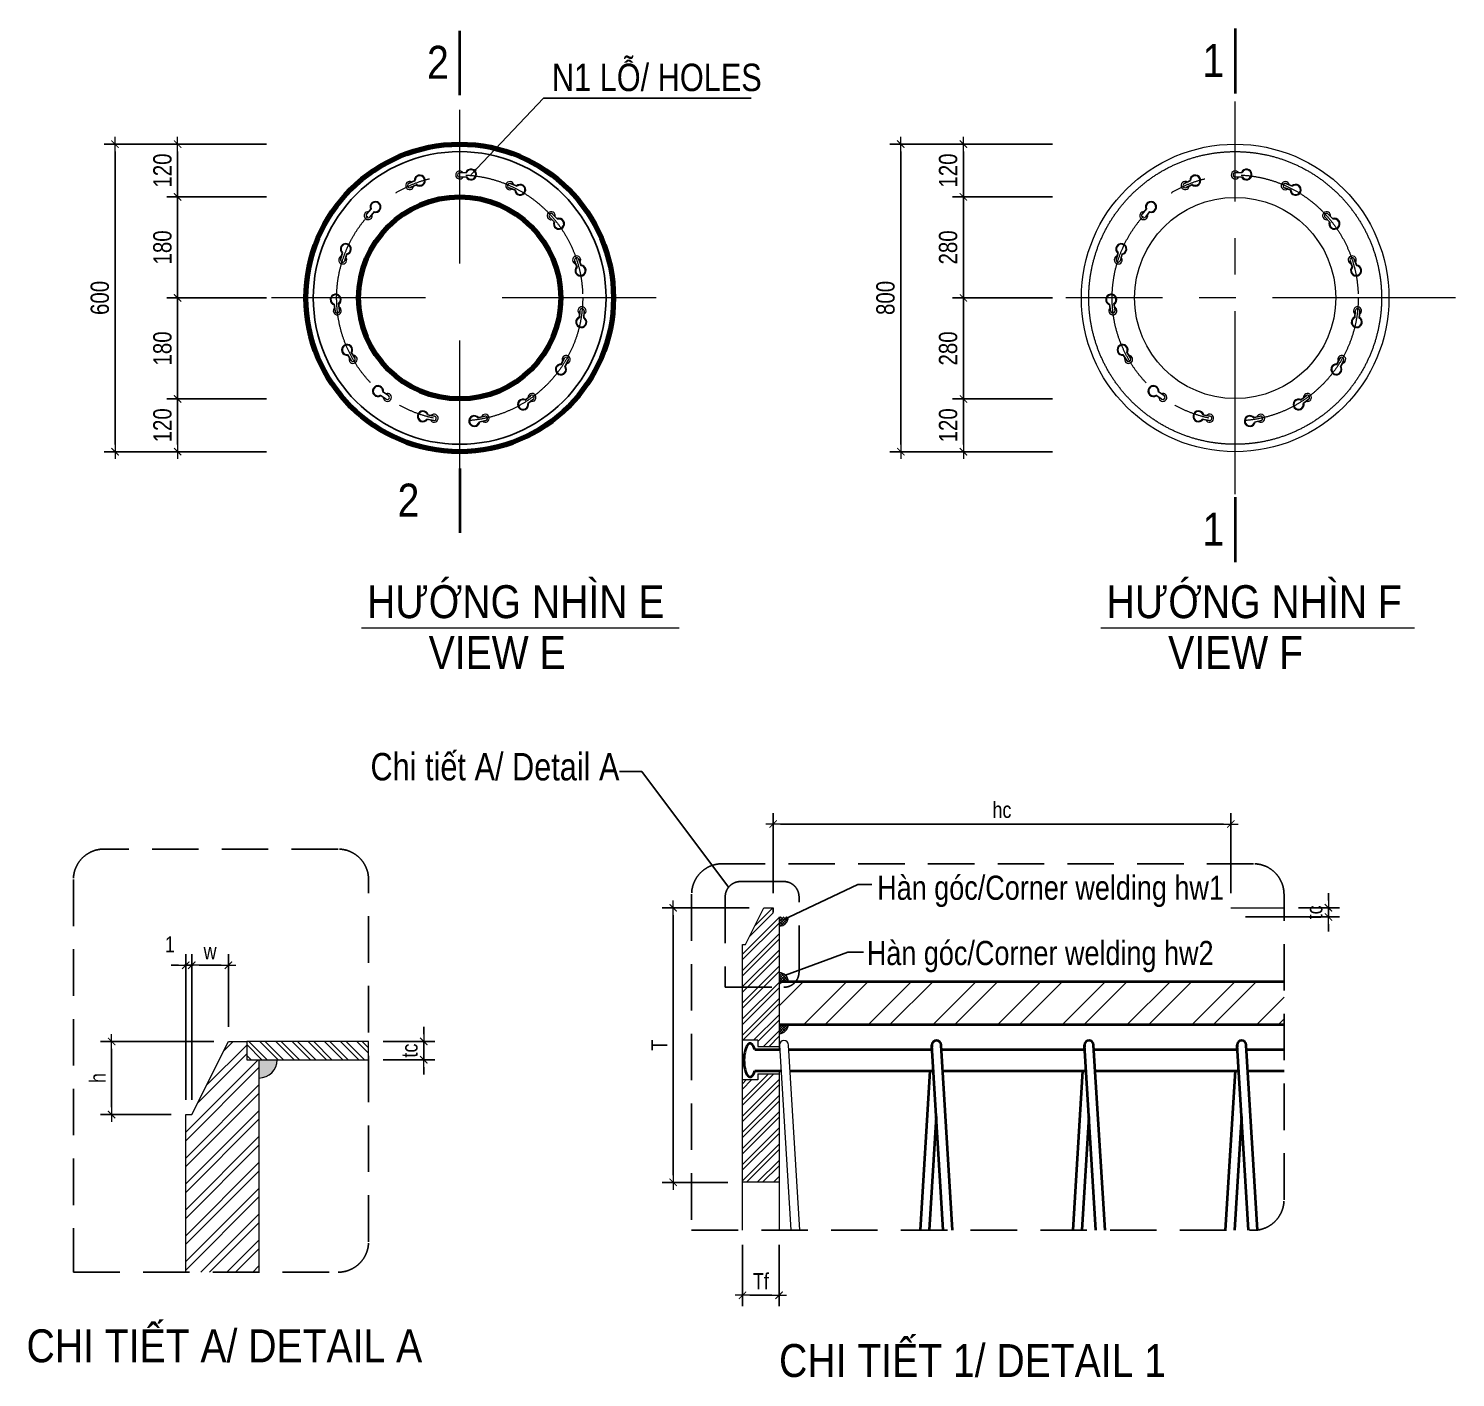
# Model space of a CAD drawing. Header units: millimetres. Extents: x -2123450 to -961021, y -260876 to 649159.
# Drawn here: x -1452824 to -1433339, y -89138 to -70714 of the extents above; entities that cross this region are included whole.
import ezdxf
from ezdxf.enums import TextEntityAlignment as Align

# ---------------------------------------------------------------- set-up
doc = ezdxf.new("R2010")
doc.units = ezdxf.units.MM
doc.header["$LTSCALE"] = 1000
doc.header["$MEASUREMENT"] = 0
doc.header["$PDMODE"] = 66
for name, pattern in [('CENTER2', [1.125, 0.75, -0.125, 0.125, -0.125]), ('CENTERX2', [4, 2.5, -0.5, 0.5, -0.5]), ('HIDDEN', [0.375, 0.25, -0.125]), ('HIDDEN2', [4.7625, 3.175, -1.5875])]:
    doc.linetypes.add(name, pattern=pattern)
doc.layers.get('0').update_dxf_attribs({"linetype": 'CONTINUOUS'})
doc.layers.get('DEFPOINTS').update_dxf_attribs({"linetype": 'CONTINUOUS'})
for name, color, linetype, lineweight in [('4.DIM-F', 1, 'CONTINUOUS', 15), ('NDC_S_AXIS', 5, 'CENTER2', 15), ('NDC_S_CONTINUOUS', 3, 'CONTINUOUS', 20), ('NDC_S_DIM', 1, 'CONTINUOUS', 9), ('NDC_S_HATCH MATERIAL', 8, 'CONTINUOUS', 13), ('NDC_S_LEADER', 1, 'CONTINUOUS', 9), ('NDC_S_REBAR', 4, 'CONTINUOUS', 35), ('NDC_S_REBAR NO. BOX', 1, 'CONTINUOUS', 9), ('NDC_S_REBAR SECTION', 6, 'CONTINUOUS', 25), ('NDC_S_STIRRUP', 2, 'CONTINUOUS', 25), ('NDC_S_VN TEXT', 7, 'CONTINUOUS', 9), ('netmanh', 6, 'CONTINUOUS', 15)]:
    doc.layers.add(name, color=color, linetype=linetype, lineweight=lineweight)
doc.styles.add('NDC_ARIAL', font='arial.ttf', dxfattribs={"width": 0.8})
doc.dimstyles.new('DIM', dxfattribs={"dimtxt": 0.03, "dimasz": 0.035, "dimexe": 0.03, "dimexo": 0.03, "dimgap": 0.005, "dimtad": 1, "dimdec": 0, "dimlfac": 10000, "dimzin": 0, "dimdsep": 46, "dimtxsty": 'NDC_ARIAL', "dimblk": 'DOTSMALL', "dimcen": 0.05, "dimclrd": 1, "dimclre": 1, "dimadec": 0, "dimazin": 0, "dimtfac": 1, "dimtdec": 0, "dimtofl": 0, "dimtmove": 0, "dimatfit": 3, "dimfxl": 0.03, "dimtolj": 1, "dimtzin": 0, "dimarcsym": 0})
doc.dimstyles.new('NDC_1-100', dxfattribs={"dimscale": 100, "dimtxt": 2.2, "dimasz": 1, "dimexe": 1.5, "dimexo": 2, "dimgap": 0.8, "dimtad": 1, "dimdec": 0, "dimdsep": 46, "dimtxsty": 'NDC_ARIAL', "dimblk": 'DIMMARK', "dimcen": 49999.938995, "dimdle": 1.5, "dimclrd": 1, "dimclre": 1, "dimclrt": 3, "dimadec": 0, "dimazin": 0, "dimtfac": 1, "dimtdec": 0, "dimtix": 1, "dimtmove": 2, "dimatfit": 3, "dimfxl": 1, "dimarcsym": 0})
doc.dimstyles.new('NDC_1-25(25)', dxfattribs={"dimscale": 100, "dimtxt": 2.5, "dimasz": 1, "dimexe": 1.5, "dimexo": 0, "dimgap": 0.8, "dimtad": 1, "dimdec": 0, "dimlfac": 0.25, "dimdsep": 46, "dimtxsty": 'NDC_ARIAL', "dimblk": 'DIMMARK', "dimcen": 49999.938995, "dimdle": 1.5, "dimclrd": 1, "dimclre": 1, "dimclrt": 3, "dimadec": 0, "dimazin": 0, "dimtfac": 1, "dimtdec": 0, "dimtix": 1, "dimtmove": 2, "dimatfit": 3, "dimfxl": 1, "dimarcsym": 0})

# ---------------------------------------------------------------- blocks, each defined once
blk = doc.blocks.new('DIMMARK')
at = {"layer": 'NDC_S_DIM', "color": 1}
blk.add_line((-1.5, 0), (1, 0), dxfattribs=at)
at = {"layer": 'NDC_S_DIM', "color": 2, "const_width": 0.15}
blk.add_lwpolyline([(-0.5, -0.5), (0.5, 0.5)], dxfattribs=at)
blk = doc.blocks.new('*D1142')
at = {"layer": 'DEFPOINTS', "color": 0, "transparency": 16777216}
for p in [(-1448181, -84548), (-1447428, -84548), (-1448181, -84798)]:
    blk.add_point(p, dxfattribs=at)
at = {"layer": 'NDC_S_DIM', "color": 1, "lineweight": -2, "transparency": 16777216}
for p, q in [((-1447428, -84448), (-1447428, -84348)), ((-1447981, -84548), (-1447278, -84548)), ((-1447428, -84798), (-1447428, -84548)), ((-1447981, -84798), (-1447278, -84798)), ((-1447428, -84898), (-1447428, -84998))]:
    blk.add_line(p, q, dxfattribs=at)
at = {"layer": 'NDC_S_DIM', "color": 1, "lineweight": -2, "transparency": 16777216, "xscale": 100, "yscale": 100, "zscale": 100}
for p, rotation in [((-1447428, -84548), 270), ((-1447428, -84798), 90)]:
    blk.add_blockref('DIMMARK', p, dxfattribs=dict(at, rotation=rotation))
at = {"layer": 'NDC_S_DIM', "color": 3, "transparency": 16777216, "insert": (-1447620, -84673), "char_height": 220, "attachment_point": 5, "rotation": 90, "style": 'NDC_ARIAL'}
blk.add_mtext('tc', dxfattribs=at)
blk = doc.blocks.new('*D1143')
at = {"layer": 'DEFPOINTS', "color": 0, "transparency": 16777216}
for p in [(-1450678, -83507), (-1450678, -85548), (-1450595, -85548)]:
    blk.add_point(p, dxfattribs=at)
at = {"layer": 'NDC_S_DIM', "color": 1, "lineweight": -2, "transparency": 16777216}
for p, q in [((-1450678, -85348), (-1450678, -83357)), ((-1450595, -85348), (-1450595, -83357)), ((-1450778, -83507), (-1450878, -83507)), ((-1450595, -83507), (-1450678, -83507)), ((-1450495, -83507), (-1450395, -83507))]:
    blk.add_line(p, q, dxfattribs=at)
at = {"layer": 'NDC_S_DIM', "color": 1, "lineweight": -2, "transparency": 16777216, "xscale": 100, "yscale": 100, "zscale": 100}
blk.add_blockref('DIMMARK', (-1450678, -83507), dxfattribs=at)
at = {"layer": 'NDC_S_DIM', "color": 1, "lineweight": -2, "transparency": 16777216, "xscale": 100, "yscale": 100, "zscale": 100, "rotation": 180}
blk.add_blockref('DIMMARK', (-1450595, -83507), dxfattribs=at)
at = {"layer": 'NDC_S_DIM', "color": 3, "transparency": 16777216, "insert": (-1450893, -83221), "char_height": 220, "attachment_point": 5, "style": 'NDC_ARIAL'}
blk.add_mtext('1', dxfattribs=at)
blk = doc.blocks.new('*D1144')
at = {"layer": 'DEFPOINTS', "color": 0, "transparency": 16777216}
for p in [(-1450095, -83507), (-1450095, -84548), (-1450595, -85548)]:
    blk.add_point(p, dxfattribs=at)
at = {"layer": 'NDC_S_DIM', "color": 1, "lineweight": -2, "transparency": 16777216}
for p, q in [((-1450595, -85348), (-1450595, -83357)), ((-1450095, -84348), (-1450095, -83357)), ((-1450495, -83507), (-1450195, -83507))]:
    blk.add_line(p, q, dxfattribs=at)
at = {"layer": 'NDC_S_DIM', "color": 1, "lineweight": -2, "transparency": 16777216, "xscale": 100, "yscale": 100, "zscale": 100, "rotation": 180}
blk.add_blockref('DIMMARK', (-1450595, -83507), dxfattribs=at)
at = {"layer": 'NDC_S_DIM', "color": 1, "lineweight": -2, "transparency": 16777216, "xscale": 100, "yscale": 100, "zscale": 100}
blk.add_blockref('DIMMARK', (-1450095, -83507), dxfattribs=at)
at = {"layer": 'NDC_S_DIM', "color": 3, "transparency": 16777216, "insert": (-1450345, -83317), "char_height": 220, "attachment_point": 5, "style": 'NDC_ARIAL'}
blk.add_mtext('w', dxfattribs=at)
blk = doc.blocks.new('*D1145')
at = {"layer": 'DEFPOINTS', "color": 0, "transparency": 16777216}
for p in [(-1450095, -84548), (-1451690, -85548), (-1450678, -85548)]:
    blk.add_point(p, dxfattribs=at)
at = {"layer": 'NDC_S_DIM', "color": 1, "lineweight": -2, "transparency": 16777216}
for p, q in [((-1450295, -84548), (-1451840, -84548)), ((-1451690, -84648), (-1451690, -85448)), ((-1450878, -85548), (-1451840, -85548))]:
    blk.add_line(p, q, dxfattribs=at)
at = {"layer": 'NDC_S_DIM', "color": 1, "lineweight": -2, "transparency": 16777216, "xscale": 100, "yscale": 100, "zscale": 100}
for p, rotation in [((-1451690, -84548), 90), ((-1451690, -85548), 270)]:
    blk.add_blockref('DIMMARK', p, dxfattribs=dict(at, rotation=rotation))
at = {"layer": 'NDC_S_DIM', "color": 3, "transparency": 16777216, "insert": (-1451880, -85048), "char_height": 220, "attachment_point": 5, "rotation": 90, "style": 'NDC_ARIAL'}
blk.add_mtext('h', dxfattribs=at)
blk = doc.blocks.new('*D1160')
at = {"layer": 'DEFPOINTS', "color": 0, "transparency": 16777216}
for p in [(-1442657, -81579), (-1442657, -82723), (-1436407, -82723)]:
    blk.add_point(p, dxfattribs=at)
at = {"layer": 'NDC_S_DIM', "color": 1, "lineweight": -2, "transparency": 16777216}
for p, q in [((-1442657, -82523), (-1442657, -81429)), ((-1436407, -82523), (-1436407, -81429)), ((-1436507, -81579), (-1442557, -81579))]:
    blk.add_line(p, q, dxfattribs=at)
at = {"layer": 'NDC_S_DIM', "color": 1, "lineweight": -2, "transparency": 16777216, "xscale": 100, "yscale": 100, "zscale": 100, "rotation": 180}
blk.add_blockref('DIMMARK', (-1442657, -81579), dxfattribs=at)
at = {"layer": 'NDC_S_DIM', "color": 1, "lineweight": -2, "transparency": 16777216, "xscale": 100, "yscale": 100, "zscale": 100}
blk.add_blockref('DIMMARK', (-1436407, -81579), dxfattribs=at)
at = {"layer": 'NDC_S_DIM', "color": 3, "transparency": 16777216, "insert": (-1439532, -81387), "char_height": 220, "attachment_point": 5, "style": 'NDC_ARIAL'}
blk.add_mtext('hc', dxfattribs=at)
blk = doc.blocks.new('*D1161')
at = {"layer": 'DEFPOINTS', "color": 0, "transparency": 16777216}
for p in [(-1435680, -82723), (-1436407, -82848), (-1435073, -82848)]:
    blk.add_point(p, dxfattribs=at)
at = {"layer": 'NDC_S_DIM', "color": 1, "lineweight": -2, "transparency": 16777216}
for p, q in [((-1435073, -82623), (-1435073, -82523)), ((-1435480, -82723), (-1434923, -82723)), ((-1435073, -82723), (-1435073, -82848)), ((-1436207, -82848), (-1434923, -82848)), ((-1435073, -82948), (-1435073, -83048))]:
    blk.add_line(p, q, dxfattribs=at)
at = {"layer": 'NDC_S_DIM', "color": 1, "lineweight": -2, "transparency": 16777216, "xscale": 100, "yscale": 100, "zscale": 100}
for p, rotation in [((-1435073, -82723), 270), ((-1435073, -82848), 90)]:
    blk.add_blockref('DIMMARK', p, dxfattribs=dict(at, rotation=rotation))
at = {"layer": 'NDC_S_DIM', "color": 3, "transparency": 16777216, "insert": (-1435265, -82785), "char_height": 220, "attachment_point": 5, "rotation": 90, "style": 'NDC_ARIAL'}
blk.add_mtext('tc', dxfattribs=at)
blk = doc.blocks.new('*D1226')
at = {"layer": 'DEFPOINTS', "color": 0, "transparency": 16777216}
for p in [(-1443074, -87128), (-1442574, -87128), (-1442574, -88015)]:
    blk.add_point(p, dxfattribs=at)
at = {"layer": 'NDC_S_DIM', "color": 1, "lineweight": -2, "transparency": 16777216}
for p, q in [((-1443074, -87328), (-1443074, -88165)), ((-1442574, -87328), (-1442574, -88165)), ((-1442974, -88015), (-1442674, -88015))]:
    blk.add_line(p, q, dxfattribs=at)
at = {"layer": 'NDC_S_DIM', "color": 1, "lineweight": -2, "transparency": 16777216, "xscale": 100, "yscale": 100, "zscale": 100, "rotation": 180}
blk.add_blockref('DIMMARK', (-1443074, -88015), dxfattribs=at)
at = {"layer": 'NDC_S_DIM', "color": 1, "lineweight": -2, "transparency": 16777216, "xscale": 100, "yscale": 100, "zscale": 100}
blk.add_blockref('DIMMARK', (-1442574, -88015), dxfattribs=at)
at = {"layer": 'NDC_S_DIM', "color": 3, "transparency": 16777216, "insert": (-1442824, -87823), "char_height": 220, "attachment_point": 5, "style": 'NDC_ARIAL'}
blk.add_mtext('Tf', dxfattribs=at)
blk = doc.blocks.new('*D1227')
at = {"layer": 'DEFPOINTS', "color": 0, "transparency": 16777216}
for p in [(-1442782, -82723), (-1444021, -86473), (-1443074, -86473)]:
    blk.add_point(p, dxfattribs=at)
at = {"layer": 'NDC_S_DIM', "color": 1, "lineweight": -2, "transparency": 16777216}
for p, q in [((-1442982, -82723), (-1444171, -82723)), ((-1444021, -82823), (-1444021, -86373)), ((-1443274, -86473), (-1444171, -86473))]:
    blk.add_line(p, q, dxfattribs=at)
at = {"layer": 'NDC_S_DIM', "color": 1, "lineweight": -2, "transparency": 16777216, "xscale": 100, "yscale": 100, "zscale": 100}
for p, rotation in [((-1444021, -82723), 90), ((-1444021, -86473), 270)]:
    blk.add_blockref('DIMMARK', p, dxfattribs=dict(at, rotation=rotation))
at = {"layer": 'NDC_S_DIM', "color": 3, "transparency": 16777216, "insert": (-1444211, -84598), "char_height": 220, "attachment_point": 5, "rotation": 90, "style": 'NDC_ARIAL'}
blk.add_mtext('T', dxfattribs=at)
blk = doc.blocks.new('_DotSmall')
at = {"color": 0, "linetype": 'ByBlock', "lineweight": 9, "const_width": 0.5}
blk.add_lwpolyline([(-0.0625, 0, 1), (0.0625, 0, 1)], format="xyb", close=True, dxfattribs=at)
blk = doc.blocks.new('dau coc')
at = {"layer": 'NDC_S_AXIS', "linetype": 'HIDDEN', "ltscale": 0.001}
for p, q in [((0, -0.3192), (0, 0.3192)), ((0.3192, 0), (-0.3192, 0))]:
    blk.add_line(p, q, dxfattribs=at)
at = {"layer": 'NDC_S_CONTINUOUS', "lineweight": 100}
for radius in [0.25, 0.1643]:
    blk.add_circle((0, 0), radius, dxfattribs=at)
at = {"layer": 'NDC_S_STIRRUP'}
blk.add_circle((0, 0), 0.238, dxfattribs=at)
blk = doc.blocks.new('*D1187')
at = {"layer": 'DEFPOINTS', "color": 0, "transparency": 16777216}
for p in [(-1451643, -72293), (-1449573, -72293), (-1449573, -76493)]:
    blk.add_point(p, dxfattribs=at)
at = {"layer": 'NDC_S_DIM', "color": 1, "lineweight": -2, "transparency": 16777216}
for p, q in [((-1449573, -72293), (-1451793, -72293)), ((-1451643, -76393), (-1451643, -72393)), ((-1449573, -76493), (-1451793, -76493))]:
    blk.add_line(p, q, dxfattribs=at)
at = {"layer": 'NDC_S_DIM', "color": 1, "lineweight": -2, "transparency": 16777216, "xscale": 100, "yscale": 100, "zscale": 100}
for p, rotation in [((-1451643, -72293), 90), ((-1451643, -76493), 270)]:
    blk.add_blockref('DIMMARK', p, dxfattribs=dict(at, rotation=rotation))
at = {"layer": 'NDC_S_DIM', "color": 3, "lineweight": 100, "transparency": 16777216, "insert": (-1451850, -74393), "char_height": 250, "attachment_point": 5, "rotation": 90, "style": 'NDC_ARIAL'}
blk.add_mtext('600', dxfattribs=at)
blk = doc.blocks.new('*D1188')
at = {"layer": 'DEFPOINTS', "color": 0, "transparency": 16777216}
for p in [(-1450788, -75773), (-1449573, -75773), (-1449573, -76493)]:
    blk.add_point(p, dxfattribs=at)
at = {"layer": 'NDC_S_DIM', "color": 1, "lineweight": -2, "transparency": 16777216}
for p, q in [((-1449573, -75773), (-1450938, -75773)), ((-1450788, -76393), (-1450788, -75873)), ((-1449573, -76493), (-1450938, -76493))]:
    blk.add_line(p, q, dxfattribs=at)
at = {"layer": 'NDC_S_DIM', "color": 1, "lineweight": -2, "transparency": 16777216, "xscale": 100, "yscale": 100, "zscale": 100}
for p, rotation in [((-1450788, -75773), 90), ((-1450788, -76493), 270)]:
    blk.add_blockref('DIMMARK', p, dxfattribs=dict(at, rotation=rotation))
at = {"layer": 'NDC_S_DIM', "color": 3, "lineweight": 100, "transparency": 16777216, "insert": (-1450995, -76133), "char_height": 250, "attachment_point": 5, "rotation": 90, "style": 'NDC_ARIAL'}
blk.add_mtext('120', dxfattribs=at)
blk = doc.blocks.new('*D1189')
at = {"layer": 'DEFPOINTS', "color": 0, "transparency": 16777216}
for p in [(-1450788, -74393), (-1449573, -74393), (-1449573, -75773)]:
    blk.add_point(p, dxfattribs=at)
at = {"layer": 'NDC_S_DIM', "color": 1, "lineweight": -2, "transparency": 16777216}
for p, q in [((-1449573, -74393), (-1450938, -74393)), ((-1450788, -75673), (-1450788, -74493)), ((-1449573, -75773), (-1450938, -75773))]:
    blk.add_line(p, q, dxfattribs=at)
at = {"layer": 'NDC_S_DIM', "color": 1, "lineweight": -2, "transparency": 16777216, "xscale": 100, "yscale": 100, "zscale": 100}
for p, rotation in [((-1450788, -74393), 90), ((-1450788, -75773), 270)]:
    blk.add_blockref('DIMMARK', p, dxfattribs=dict(at, rotation=rotation))
at = {"layer": 'NDC_S_DIM', "color": 3, "lineweight": 100, "transparency": 16777216, "insert": (-1450995, -75083), "char_height": 250, "attachment_point": 5, "rotation": 90, "style": 'NDC_ARIAL'}
blk.add_mtext('180', dxfattribs=at)
blk = doc.blocks.new('*D1190')
at = {"layer": 'DEFPOINTS', "color": 0, "transparency": 16777216}
for p in [(-1450788, -73013), (-1449573, -73013), (-1449573, -74393)]:
    blk.add_point(p, dxfattribs=at)
at = {"layer": 'NDC_S_DIM', "color": 1, "lineweight": -2, "transparency": 16777216}
for p, q in [((-1449573, -73013), (-1450938, -73013)), ((-1450788, -74293), (-1450788, -73113)), ((-1449573, -74393), (-1450938, -74393))]:
    blk.add_line(p, q, dxfattribs=at)
at = {"layer": 'NDC_S_DIM', "color": 1, "lineweight": -2, "transparency": 16777216, "xscale": 100, "yscale": 100, "zscale": 100}
for p, rotation in [((-1450788, -73013), 90), ((-1450788, -74393), 270)]:
    blk.add_blockref('DIMMARK', p, dxfattribs=dict(at, rotation=rotation))
at = {"layer": 'NDC_S_DIM', "color": 3, "lineweight": 100, "transparency": 16777216, "insert": (-1450995, -73703), "char_height": 250, "attachment_point": 5, "rotation": 90, "style": 'NDC_ARIAL'}
blk.add_mtext('180', dxfattribs=at)
blk = doc.blocks.new('*D1191')
at = {"layer": 'DEFPOINTS', "color": 0, "transparency": 16777216}
for p in [(-1450788, -72293), (-1449573, -72293), (-1449573, -73013)]:
    blk.add_point(p, dxfattribs=at)
at = {"layer": 'NDC_S_DIM', "color": 1, "lineweight": -2, "transparency": 16777216}
for p, q in [((-1449573, -72293), (-1450938, -72293)), ((-1450788, -72913), (-1450788, -72393)), ((-1449573, -73013), (-1450938, -73013))]:
    blk.add_line(p, q, dxfattribs=at)
at = {"layer": 'NDC_S_DIM', "color": 1, "lineweight": -2, "transparency": 16777216, "xscale": 100, "yscale": 100, "zscale": 100}
for p, rotation in [((-1450788, -72293), 90), ((-1450788, -73013), 270)]:
    blk.add_blockref('DIMMARK', p, dxfattribs=dict(at, rotation=rotation))
at = {"layer": 'NDC_S_DIM', "color": 3, "lineweight": 100, "transparency": 16777216, "insert": (-1450995, -72653), "char_height": 250, "attachment_point": 5, "rotation": 90, "style": 'NDC_ARIAL'}
blk.add_mtext('120', dxfattribs=at)
blk = doc.blocks.new('*D1192')
at = {"layer": 'DEFPOINTS', "color": 0, "transparency": 16777216}
for p in [(-1440913, -72293), (-1438843, -72293), (-1438843, -76493)]:
    blk.add_point(p, dxfattribs=at)
at = {"layer": 'NDC_S_DIM', "color": 1, "lineweight": -2, "transparency": 16777216}
for p, q in [((-1438843, -72293), (-1441063, -72293)), ((-1440913, -76393), (-1440913, -72393)), ((-1438843, -76493), (-1441063, -76493))]:
    blk.add_line(p, q, dxfattribs=at)
at = {"layer": 'NDC_S_DIM', "color": 1, "lineweight": -2, "transparency": 16777216, "xscale": 100, "yscale": 100, "zscale": 100}
for p, rotation in [((-1440913, -72293), 90), ((-1440913, -76493), 270)]:
    blk.add_blockref('DIMMARK', p, dxfattribs=dict(at, rotation=rotation))
at = {"layer": 'NDC_S_DIM', "color": 3, "lineweight": 100, "transparency": 16777216, "insert": (-1441121, -74393), "char_height": 250, "attachment_point": 5, "rotation": 90, "style": 'NDC_ARIAL'}
blk.add_mtext('800', dxfattribs=at)
blk = doc.blocks.new('*D1193')
at = {"layer": 'DEFPOINTS', "color": 0, "transparency": 16777216}
for p in [(-1440058, -75773), (-1438843, -75773), (-1438843, -76493)]:
    blk.add_point(p, dxfattribs=at)
at = {"layer": 'NDC_S_DIM', "color": 1, "lineweight": -2, "transparency": 16777216}
for p, q in [((-1438843, -75773), (-1440208, -75773)), ((-1440058, -76393), (-1440058, -75873)), ((-1438843, -76493), (-1440208, -76493))]:
    blk.add_line(p, q, dxfattribs=at)
at = {"layer": 'NDC_S_DIM', "color": 1, "lineweight": -2, "transparency": 16777216, "xscale": 100, "yscale": 100, "zscale": 100}
for p, rotation in [((-1440058, -75773), 90), ((-1440058, -76493), 270)]:
    blk.add_blockref('DIMMARK', p, dxfattribs=dict(at, rotation=rotation))
at = {"layer": 'NDC_S_DIM', "color": 3, "lineweight": 100, "transparency": 16777216, "insert": (-1440266, -76133), "char_height": 250, "attachment_point": 5, "rotation": 90, "style": 'NDC_ARIAL'}
blk.add_mtext('120', dxfattribs=at)
blk = doc.blocks.new('*D1194')
at = {"layer": 'DEFPOINTS', "color": 0, "transparency": 16777216}
for p in [(-1440058, -74393), (-1438843, -74393), (-1438843, -75773)]:
    blk.add_point(p, dxfattribs=at)
at = {"layer": 'NDC_S_DIM', "color": 1, "lineweight": -2, "transparency": 16777216}
for p, q in [((-1438843, -74393), (-1440208, -74393)), ((-1440058, -75673), (-1440058, -74493)), ((-1438843, -75773), (-1440208, -75773))]:
    blk.add_line(p, q, dxfattribs=at)
at = {"layer": 'NDC_S_DIM', "color": 1, "lineweight": -2, "transparency": 16777216, "xscale": 100, "yscale": 100, "zscale": 100}
for p, rotation in [((-1440058, -74393), 90), ((-1440058, -75773), 270)]:
    blk.add_blockref('DIMMARK', p, dxfattribs=dict(at, rotation=rotation))
at = {"layer": 'NDC_S_DIM', "color": 3, "lineweight": 100, "transparency": 16777216, "insert": (-1440266, -75083), "char_height": 250, "attachment_point": 5, "rotation": 90, "style": 'NDC_ARIAL'}
blk.add_mtext('280', dxfattribs=at)
blk = doc.blocks.new('*D1195')
at = {"layer": 'DEFPOINTS', "color": 0, "transparency": 16777216}
for p in [(-1440058, -73013), (-1438843, -73013), (-1438843, -74393)]:
    blk.add_point(p, dxfattribs=at)
at = {"layer": 'NDC_S_DIM', "color": 1, "lineweight": -2, "transparency": 16777216}
for p, q in [((-1438843, -73013), (-1440208, -73013)), ((-1440058, -74293), (-1440058, -73113)), ((-1438843, -74393), (-1440208, -74393))]:
    blk.add_line(p, q, dxfattribs=at)
at = {"layer": 'NDC_S_DIM', "color": 1, "lineweight": -2, "transparency": 16777216, "xscale": 100, "yscale": 100, "zscale": 100}
for p, rotation in [((-1440058, -73013), 90), ((-1440058, -74393), 270)]:
    blk.add_blockref('DIMMARK', p, dxfattribs=dict(at, rotation=rotation))
at = {"layer": 'NDC_S_DIM', "color": 3, "lineweight": 100, "transparency": 16777216, "insert": (-1440266, -73703), "char_height": 250, "attachment_point": 5, "rotation": 90, "style": 'NDC_ARIAL'}
blk.add_mtext('280', dxfattribs=at)
blk = doc.blocks.new('*D1196')
at = {"layer": 'DEFPOINTS', "color": 0, "transparency": 16777216}
for p in [(-1440058, -72293), (-1438843, -72293), (-1438843, -73013)]:
    blk.add_point(p, dxfattribs=at)
at = {"layer": 'NDC_S_DIM', "color": 1, "lineweight": -2, "transparency": 16777216}
for p, q in [((-1438843, -72293), (-1440208, -72293)), ((-1440058, -72913), (-1440058, -72393)), ((-1438843, -73013), (-1440208, -73013))]:
    blk.add_line(p, q, dxfattribs=at)
at = {"layer": 'NDC_S_DIM', "color": 1, "lineweight": -2, "transparency": 16777216, "xscale": 100, "yscale": 100, "zscale": 100}
for p, rotation in [((-1440058, -72293), 90), ((-1440058, -73013), 270)]:
    blk.add_blockref('DIMMARK', p, dxfattribs=dict(at, rotation=rotation))
at = {"layer": 'NDC_S_DIM', "color": 3, "lineweight": 100, "transparency": 16777216, "insert": (-1440266, -72653), "char_height": 250, "attachment_point": 5, "rotation": 90, "style": 'NDC_ARIAL'}
blk.add_mtext('120', dxfattribs=at)
blk = doc.blocks.new('neo thép')
at = {"layer": 'NDC_S_REBAR NO. BOX'}
for centre, radius, start, end in [((-1615125, 259907), 55, 35.1861, 329.0747), ((-1614971, 259913), 75, 205.7086, 158.5522), ((-1614971, 259913), 65, 209.6168, 154.644)]:
    blk.add_arc(centre, radius, start, end, dxfattribs=at)
at = {"layer": 'NDC_S_REBAR NO. BOX', "color": 1}
blk.add_arc((-1615125, 259907), 30, 92.1304, 272.1304, dxfattribs=at)
at = {"layer": 'NDC_S_REBAR SECTION', "color": 1}
for p, q in [((-1615127, 259937), (-1615029, 259941)), ((-1615124, 259877), (-1615027, 259881))]:
    blk.add_line(p, q, dxfattribs=at)
blk = doc.blocks.new('*U1123')
at = {"layer": 'NDC_S_REBAR SECTION', "color": 1}
blk.add_blockref('neo thép', (1615038, -259913), dxfattribs=at)
blk = doc.blocks.new('*U1124')
at = {"layer": 'NDC_S_REBAR SECTION', "color": 0, "linetype": 'ByBlock', "lineweight": -2, "transparency": 16777216}
blk.add_blockref('*U1123', (-1617010, 260082), dxfattribs=at)
for p, rotation in [((-1617703, 259972), 23.99999999999997), ((-1616332, 259900), 336.0000000000001), ((-1618292, 259589), 47.99999999999999), ((-1615786, 259459), 312), ((-1618673, 259000), 71.99999999999997), ((-1615467, 258834), 288), ((-1618783, 258307), 95.99999999999999), ((-1615430, 258133), 264), ((-1618601, 257629), 120), ((-1615681, 257477), 240), ((-1618159, 257084), 144), ((-1616177, 256981), 215.9999999999999), ((-1617533, 256765), 168.0000000000001), ((-1616832, 256729), 192)]:
    blk.add_blockref('*U1123', p, dxfattribs=dict(at, rotation=rotation))
blk = doc.blocks.new('*U1125')
at = {"layer": 'NDC_S_REBAR SECTION', "color": 1}
blk.add_blockref('neo thép', (1615038, -259913), dxfattribs=at)
blk = doc.blocks.new('*U1126')
at = {"layer": 'NDC_S_REBAR SECTION', "color": 0, "linetype": 'ByBlock', "lineweight": -2, "transparency": 16777216}
blk.add_blockref('*U1125', (-1617010, 260082), dxfattribs=at)
for p, rotation in [((-1617703, 259972), 23.99999999999997), ((-1616332, 259900), 336.0000000000001), ((-1618292, 259589), 47.99999999999999), ((-1615786, 259459), 312), ((-1618673, 259000), 71.99999999999997), ((-1615467, 258834), 288), ((-1618783, 258307), 95.99999999999999), ((-1615430, 258133), 264), ((-1618601, 257629), 120), ((-1615681, 257477), 240), ((-1618159, 257084), 144), ((-1616177, 256981), 215.9999999999999), ((-1617533, 256765), 168.0000000000001), ((-1616832, 256729), 192)]:
    blk.add_blockref('*U1125', p, dxfattribs=dict(at, rotation=rotation))

msp = doc.modelspace()

# ---------------------------------------------------------------- hatches: boundary and pattern name
at = {"layer": 'NDC_S_HATCH MATERIAL'}
h = msp.add_hatch(dxfattribs=at)
h.set_pattern_fill('ANSI32', color=256, scale=416.666667)
h.set_pattern_definition([(45, (-3050551.59, 546052.89), (-110.485435, 110.485435), []), (45, (-3050477.93, 546052.89), (-110.485435, 110.485435), [])])
h.paths.add_polyline_path([(-1442573.92, -84991.28), (-1442865.59, -84991.28), (-1442865.59, -85074.61), (-1443073.92, -85074.61), (-1443073.92, -86472.53), (-1442573.92, -86472.53)])
h.paths.add_polyline_path([(-1443073.92, -84532.94), (-1442865.59, -84532.94), (-1442865.59, -84616.28), (-1442573.92, -84616.28), (-1442573.92, -82847.53), (-1442657.26, -82847.53), (-1442657.26, -82722.53), (-1442782.26, -82722.53), (-1443032.26, -83222.53), (-1443073.92, -83222.53)])
h = msp.add_hatch(dxfattribs=at)
h.set_pattern_fill('ANSI37', color=256, scale=208.333333)
h.set_pattern_definition([(45, (-1801186.96, -313436.95), (-18.4142391, 18.4142391), []), (135, (-1801186.96, -313436.95), (-18.4142391, -18.4142391), [])])
edge = h.paths.add_edge_path()
edge.add_line((-1442448.92, -82847.53), (-1442573.92, -82847.53))
edge.add_line((-1442573.92, -82847.53), (-1442573.92, -82972.53))
edge.add_arc((-1442573.92, -82847.53), 125, 270, 360)
h = msp.add_hatch(dxfattribs=at)
h.set_pattern_fill('ANSI37', color=256, scale=208.333333)
h.set_pattern_definition([(45, (-1902017.574, -676158.44), (-18.4142391, 18.4142391), []), (135, (-1902017.574, -676158.44), (-18.4142391, -18.4142391), [])])
h.paths.add_polyline_path([(-1442573.92, -83608.23), (-1442573.92, -83733.23), (-1442448.92, -83733.23, 0.41421356)])
h = msp.add_hatch(dxfattribs=at)
h.set_pattern_fill('ANSI32', color=256, scale=1666.666667)
h.set_pattern_definition([(45, (-1089596.6, -78156.27), (-441.9417, 441.9417), []), (45, (-1089302, -78156.27), (-441.9417, 441.9417), [])])
h.paths.add_polyline_path([(-1435680.1, -83733.23), (-1442573.92, -83733.23), (-1442573.92, -84316.56), (-1435680.1, -84316.56)])
h = msp.add_hatch(dxfattribs=at)
h.set_pattern_fill('ANSI37', color=256, scale=208.333333)
h.set_pattern_definition([(45, (-1902017.574, -676741.773), (-18.4142391, 18.4142391), []), (135, (-1902017.574, -676741.773), (-18.4142391, -18.4142391), [])])
h.paths.add_polyline_path([(-1442573.92, -84441.56), (-1442573.92, -84316.56), (-1442448.92, -84316.56, -0.41421356)])
h = msp.add_hatch(dxfattribs=at)
h.set_pattern_fill('ANSI32', color=256, scale=666.666667)
h.set_pattern_definition([(45, (-1520606.8, -210162.75), (-176.7767, 176.7767), []), (45, (-1520488.94, -210162.75), (-176.7767, 176.7767), [])])
h.paths.add_polyline_path([(-1449678.11, -84798), (-1449844.78, -84798), (-1449844.78, -84548), (-1450094.78, -84548), (-1450594.78, -85548), (-1450678.11, -85548), (-1450678.11, -87700.08), (-1449678.11, -87700.08)])
h = msp.add_hatch(dxfattribs=at)
h.set_pattern_fill('ANSI32', color=256, scale=416.666667, angle=90)
h.set_pattern_definition([(135, (-1587260.04, -255651.36), (-110.48543, -110.48543), []), (135, (-1587260.04, -255577.7), (-110.48543, -110.48543), [])])
h.paths.add_polyline_path([(-1449844.78, -84548), (-1449844.78, -84798), (-1448181.02, -84798), (-1448181.02, -84548)])
h = msp.add_hatch(color=256, dxfattribs=at)
h.dxf.hatch_style = 1
edge = h.paths.add_edge_path()
edge.add_line((-1449428.11, -84798), (-1449678.11, -84798))
edge.add_line((-1449678.11, -84798), (-1449678.11, -85048))
edge.add_arc((-1449678.11, -84798), 250, 270, 360)

# ---------------------------------------------------------------- linework, layer by layer
at = {"linetype": 'HIDDEN2', "ltscale": 0.2}
for points in [[(-1452211.89, -87700.08), (-1448597.69, -87700.08, 0.41421356), (-1448181.02, -87283.41), (-1448181.02, -82337.28, 0.41421356), (-1448597.69, -81920.61), (-1451795.23, -81920.61, 0.41421356), (-1452211.89, -82337.28)], [(-1436096.77, -82121.54), (-1443352.48, -82121.54, 0.41421356), (-1443769.14, -82538.2), (-1443769.14, -87127.66), (-1436096.77, -87127.66, 0.41421356), (-1435680.1, -86711), (-1435680.1, -82538.2, 0.41421356)], [(-1443310.68, -83808.86), (-1442511.29, -83808.86, 0.41421356), (-1442302.96, -83600.53), (-1442302.96, -82572.33, 0.41421356), (-1442511.29, -82364), (-1443102.34, -82364, 0.41421356), (-1443310.68, -82572.33)]]:
    msp.add_lwpolyline(points, format="xyb", close=True, dxfattribs=at)
at = {"layer": '4.DIM-F'}
for p, q in [((-1448279.72, -78898), (-1443939.73, -78898)), ((-1438181.04, -78898), (-1433897.78, -78898))]:
    msp.add_line(p, q, dxfattribs=at)
at = {"layer": 'NDC_S_AXIS', "linetype": 'CENTERX2'}
for p, q in [((-1436346.77, -77074.71), (-1436346.77, -71712.01)), ((-1433338.72, -74393.36), (-1438658.86, -74393.36))]:
    msp.add_line(p, q, dxfattribs=at)
at = {"layer": 'NDC_S_AXIS', "ltscale": 500}
msp.add_circle((-1436346.77, -74393.36), 1999.2, dxfattribs=at)
at = {"layer": 'NDC_S_AXIS', "linetype": 'CENTERX2'}
for centre in [(-1446936.74, -74393.36), (-1436346.77, -74393.36)]:
    msp.add_circle(centre, 1680, dxfattribs=at)
at = {"layer": 'NDC_S_CONTINUOUS'}
for p, q in [((-1442657.26, -82785.03), (-1442657.26, -82722.53)), ((-1436407.26, -82722.53), (-1435680.1, -82722.53)), ((-1442573.92, -82847.53), (-1442573.92, -84660.03)), ((-1442865.59, -84532.94), (-1443073.92, -84532.94)), ((-1442865.59, -84532.94), (-1442865.59, -84616.28)), ((-1442865.59, -84616.28), (-1442573.92, -84616.28)), ((-1442573.92, -84951.69), (-1442573.92, -87127.66)), ((-1442865.59, -85074.61), (-1443073.92, -85074.61)), ((-1442865.59, -84991.28), (-1442865.59, -85074.61)), ((-1442865.59, -84991.28), (-1442573.92, -84991.28)), ((-1442573.92, -86472.53), (-1443073.92, -86472.53))]:
    msp.add_line(p, q, dxfattribs=at)
for points in [[(-1443073.92, -87127.66), (-1443073.92, -83222.53), (-1443032.26, -83222.53), (-1442782.26, -82722.53), (-1442657.26, -82722.53), (-1442657.26, -82785.03)], [(-1450678.11, -87700.08), (-1450678.11, -85548), (-1450594.78, -85548), (-1450094.78, -84548), (-1449844.78, -84548), (-1449844.78, -84798), (-1449678.11, -84798), (-1449678.11, -87700.08)]]:
    msp.add_lwpolyline(points, dxfattribs=at)
msp.add_lwpolyline([(-1449844.78, -84798), (-1448181.02, -84798), (-1448181.02, -84548), (-1449844.78, -84548)], close=True, dxfattribs=at)
for radius in [2100, 1374.24]:
    msp.add_circle((-1436346.77, -74393.36), radius, dxfattribs=at)
msp.add_arc((-1442573.92, -82847.53), 125, 270, 0, dxfattribs=at)
at = {"layer": 'NDC_S_HATCH MATERIAL'}
msp.add_lwpolyline([(-1442290.64, -87127.66), (-1442446.05, -84597.57, 0.99812057), (-1442571.28, -84597.57), (-1442415.87, -87127.66)], format="xyb", dxfattribs=at)
for centre, start, end in [((-1442573.92, -83733.23), 0, 90), ((-1442573.92, -84316.56), 270, 0)]:
    msp.add_arc(centre, 125, start, end, dxfattribs=at)
at = {"layer": 'NDC_S_REBAR'}
for p, q in [((-1436346.77, -70713.56), (-1436346.77, -71599.88)), ((-1446939.1, -70742.76), (-1446939.1, -71622.05)), ((-1446936.74, -76722.55), (-1446936.74, -77601.84)), ((-1436346.77, -77115.8), (-1436346.77, -78002.12)), ((-1442907.26, -84660.03), (-1442573.69, -84660.03)), ((-1442442.21, -84660.03), (-1440484.11, -84660.03)), ((-1440487.95, -84597.57), (-1440492.76, -84660.03)), ((-1440332.54, -87127.66), (-1440487.95, -84597.57)), ((-1440207.3, -87127.66), (-1440362.72, -84597.57)), ((-1440358.88, -84660.03), (-1438400.78, -84660.03)), ((-1438404.62, -84597.57), (-1438409.42, -84660.03)), ((-1438249.21, -87127.66), (-1438404.62, -84597.57)), ((-1438123.97, -87127.66), (-1438279.38, -84597.57)), ((-1438275.55, -84660.03), (-1436407.26, -84660.03)), ((-1436407.26, -84660.03), (-1436317.45, -84660.03)), ((-1436321.28, -84597.57), (-1436326.09, -84660.03)), ((-1436165.87, -87127.66), (-1436321.28, -84597.57)), ((-1436040.64, -87127.66), (-1436196.05, -84597.57)), ((-1436192.21, -84660.03), (-1435680.1, -84660.03)), ((-1442907.26, -84951.69), (-1442549.53, -84951.69)), ((-1442424.3, -84951.69), (-1440466.2, -84951.69)), ((-1440515.2, -84951.69), (-1440648.86, -87127.66)), ((-1440340.96, -84951.69), (-1438382.87, -84951.69)), ((-1438431.87, -84951.69), (-1438565.53, -87127.66)), ((-1438257.63, -84951.69), (-1436407.26, -84951.69)), ((-1436348.54, -84951.69), (-1436482.19, -87127.66)), ((-1436407.26, -84951.69), (-1436299.53, -84951.69)), ((-1436174.3, -84951.69), (-1435680.1, -84951.69)), ((-1440428.08, -85572.23), (-1440523.63, -87127.66)), ((-1438344.75, -85572.23), (-1438440.29, -87127.66)), ((-1436261.42, -85572.23), (-1436356.96, -87127.66))]:
    msp.add_line(p, q, dxfattribs=at)
for points in [[(-1435680.1, -83733.23), (-1442573.92, -83733.23)], [(-1442573.92, -84316.56), (-1435680.1, -84316.56)]]:
    msp.add_lwpolyline(points, dxfattribs=at)
for centre in [(-1440425.45, -84597.57), (-1438342.12, -84597.57), (-1436258.78, -84597.57)]:
    msp.add_arc(centre, 62.5, 0, 180, dxfattribs=at)
msp.add_ellipse((-1442970.87, -84803.78), major_axis=(0, 229), ratio=0.36390241, start_param=5.39102476, end_param=10.29333761, dxfattribs=at)
at = {"layer": 'netmanh'}
msp.add_arc((-1449678.11, -84798), 250, 270, 0, dxfattribs=at)

# ---------------------------------------------------------------- block references
at = {"layer": 'NDC_S_AXIS', "ltscale": 500, "xscale": 8399.999999999982, "yscale": 8399.999999999982, "zscale": 8399.999999999982}
msp.add_blockref('dau coc', (-1446936.74, -74393.36), dxfattribs=at)
at = {"layer": 'NDC_S_REBAR SECTION', "color": 1}
for name, p in [('*U1124', (170160.47, -332789.36)), ('*U1126', (180750.43, -332789.36))]:
    msp.add_blockref(name, p, dxfattribs=at)

# ---------------------------------------------------------------- texts
at = {"layer": 'NDC_S_VN TEXT', "style": 'NDC_ARIAL'}
for s, height, width, p in [('1', 450, 0.85, (-1436793.34, -71375.5)), ('2', 450, 0.85, (-1447382.13, -71399.45)), ('2', 450, 0.85, (-1447784.76, -77379.24)), ('1', 450, 0.85, (-1436793.34, -77777.74)), ('Hàn góc/Corner welding hw1', 330, 0.8, (-1441235.37, -82613.84)), ('Hàn góc/Corner welding hw2', 330, 0.8, (-1441377.09, -83505.4))]:
    msp.add_text(s, height=height, dxfattribs=dict(at, width=width)).set_placement(p)
at = {"layer": 'NDC_S_VN TEXT', "lineweight": 100, "style": 'NDC_ARIAL', "width": 0.8}
msp.add_text('N1 LỖ/ HOLES', height=375, dxfattribs=at).set_placement((-1445676.72, -71568.26))
at = {"layer": 'NDC_S_VN TEXT', "lineweight": 70, "style": 'NDC_ARIAL', "width": 0.85}
for s, p in [('HƯỚNG NHÌN E', (-1448201.03, -78766.7)), ('HƯỚNG NHÌN F', (-1438102.35, -78766.7)), ('VIEW E', (-1447360.17, -79462.5)), ('VIEW F', (-1437261.48, -79462.5))]:
    msp.add_text(s, height=450, dxfattribs=at).set_placement(p)
for s, p in [('CHI TIẾT A/ DETAIL A', (-1450149.82, -88930.45)), ('CHI TIẾT 1/ DETAIL 1', (-1439932.95, -89131.38))]:
    msp.add_text(s, height=450, dxfattribs=at).set_placement(p, align=Align.CENTER)
at = {"layer": 'NDC_S_VN TEXT', "insert": (-1444754.57, -80988.25), "char_height": 375, "attachment_point": 9, "style": 'NDC_ARIAL'}
msp.add_mtext('{\\fArial|b0|i0|c0|p34;Chi tiết A/ Detail A}', dxfattribs=at)

# ---------------------------------------------------------------- dimensions: what is measured, and where the dimension line sits
at = {"layer": 'NDC_S_DIM', "lineweight": 100}
for base, p1, p2, text, picture, middle in [((-1451642.73, -72293.36), (-1449572.73, -76493.36), (-1449572.73, -72293.36), '600', '*D1187', (-1451850.38, -74393.36)), ((-1450787.73, -72293.36), (-1449572.73, -73013.36), (-1449572.73, -72293.36), '120', '*D1191', (-1450995.38, -72653.36)), ((-1440913.13, -72293.36), (-1438843.13, -76493.36), (-1438843.13, -72293.36), '800', '*D1192', (-1441120.78, -74393.36)), ((-1440058.13, -72293.36), (-1438843.13, -73013.36), (-1438843.13, -72293.36), '120', '*D1196', (-1440265.78, -72653.36)), ((-1450787.73, -73013.36), (-1449572.73, -74393.36), (-1449572.73, -73013.36), '180', '*D1190', (-1450995.38, -73703.36)), ((-1440058.13, -73013.36), (-1438843.13, -74393.36), (-1438843.13, -73013.36), '280', '*D1195', (-1440265.78, -73703.36)), ((-1450787.73, -74393.36), (-1449572.73, -75773.36), (-1449572.73, -74393.36), '180', '*D1189', (-1450995.38, -75083.36)), ((-1440058.13, -74393.36), (-1438843.13, -75773.36), (-1438843.13, -74393.36), '280', '*D1194', (-1440265.78, -75083.36)), ((-1450787.73, -75773.36), (-1449572.73, -76493.36), (-1449572.73, -75773.36), '120', '*D1188', (-1450995.38, -76133.36)), ((-1440058.13, -75773.36), (-1438843.13, -76493.36), (-1438843.13, -75773.36), '120', '*D1193', (-1440265.78, -76133.36))]:
    dim = msp.add_linear_dim(base=base, p1=p1, p2=p2, angle=90, text=text, dimstyle='NDC_1-25(25)', dxfattribs=at)
    dim.commit()
    dim.dimension.update_dxf_attribs({"geometry": picture, "text_midpoint": middle})
at = {"layer": 'NDC_S_DIM'}
for base, p1, p2, text, picture, middle in [((-1442657.26, -81578.59), (-1436407.26, -82722.53), (-1442657.26, -82722.53), 'hc', '*D1160', (-1439532.26, -81386.79)), ((-1450094.78, -83506.61), (-1450594.78, -85548), (-1450094.78, -84548), 'w', '*D1144', (-1450344.78, -83316.61)), ((-1442573.92, -88014.94), (-1443073.92, -87127.66), (-1442573.92, -87127.66), 'Tf', '*D1226', (-1442823.92, -87823.06))]:
    dim = msp.add_linear_dim(base=base, p1=p1, p2=p2, text=text, dimstyle='NDC_1-100', dxfattribs=at)
    dim.commit()
    dim.dimension.update_dxf_attribs({"geometry": picture, "text_midpoint": middle})
for base, p1, p2, text, picture, middle in [((-1435073.29, -82847.53), (-1435680.1, -82722.53), (-1436407.26, -82847.53), 'tc', '*D1161', (-1435265.1, -82785.03)), ((-1444020.56, -86472.53), (-1442782.26, -82722.53), (-1443073.92, -86472.53), 'T', '*D1227', (-1444210.56, -84597.53)), ((-1447428.07, -84548), (-1448181.02, -84798), (-1448181.02, -84548), 'tc', '*D1142', (-1447619.88, -84673)), ((-1451689.59, -85548), (-1450094.78, -84548), (-1450678.11, -85548), 'h', '*D1145', (-1451879.59, -85048))]:
    dim = msp.add_linear_dim(base=base, p1=p1, p2=p2, angle=90, text=text, dimstyle='NDC_1-100', dxfattribs=at)
    dim.commit()
    dim.dimension.update_dxf_attribs({"geometry": picture, "text_midpoint": middle})
dim = msp.add_linear_dim(base=(-1450678.11, -83506.61), p1=(-1450594.78, -85548), p2=(-1450678.11, -85548), text='1', dimstyle='NDC_1-100', dxfattribs=at)
dim.commit()
dim.dimension.update_dxf_attribs({"geometry": '*D1143', "text_midpoint": (-1450893.42, -83220.94), "dimtype": 160})

# ---------------------------------------------------------------- leaders
at = {"layer": 'NDC_S_DIM', "annotation_type": 0, "has_hookline": 1, "hookline_direction": 1, "text_width": 3380.42}
msp.add_leader([(-1443264.77, -82441.87), (-1444447.86, -80863.25), (-1444754.57, -80863.25)], dimstyle='DIM', override={"dimgap": 0.005, "dimtad": 0}, dxfattribs=at)
at = {"layer": 'NDC_S_DIM'}
for points in [[(-1442529.73, -82891.72), (-1441500.22, -82403.21), (-1441306.94, -82403.21)], [(-1442485.54, -83644.84), (-1441634.91, -83328.36), (-1441421.48, -83328.36)]]:
    msp.add_leader(points, dimstyle='DIM', override={"dimgap": 0.005, "dimtad": 0}, dxfattribs=at)
at = {"layer": 'NDC_S_LEADER', "lineweight": 100}
msp.add_leader([(-1446784.22, -72711.39), (-1445792.88, -71665.15), (-1442957.88, -71665.15)], dimstyle='NDC_1-100', dxfattribs=at)

doc.saveas('drawing.dxf')
